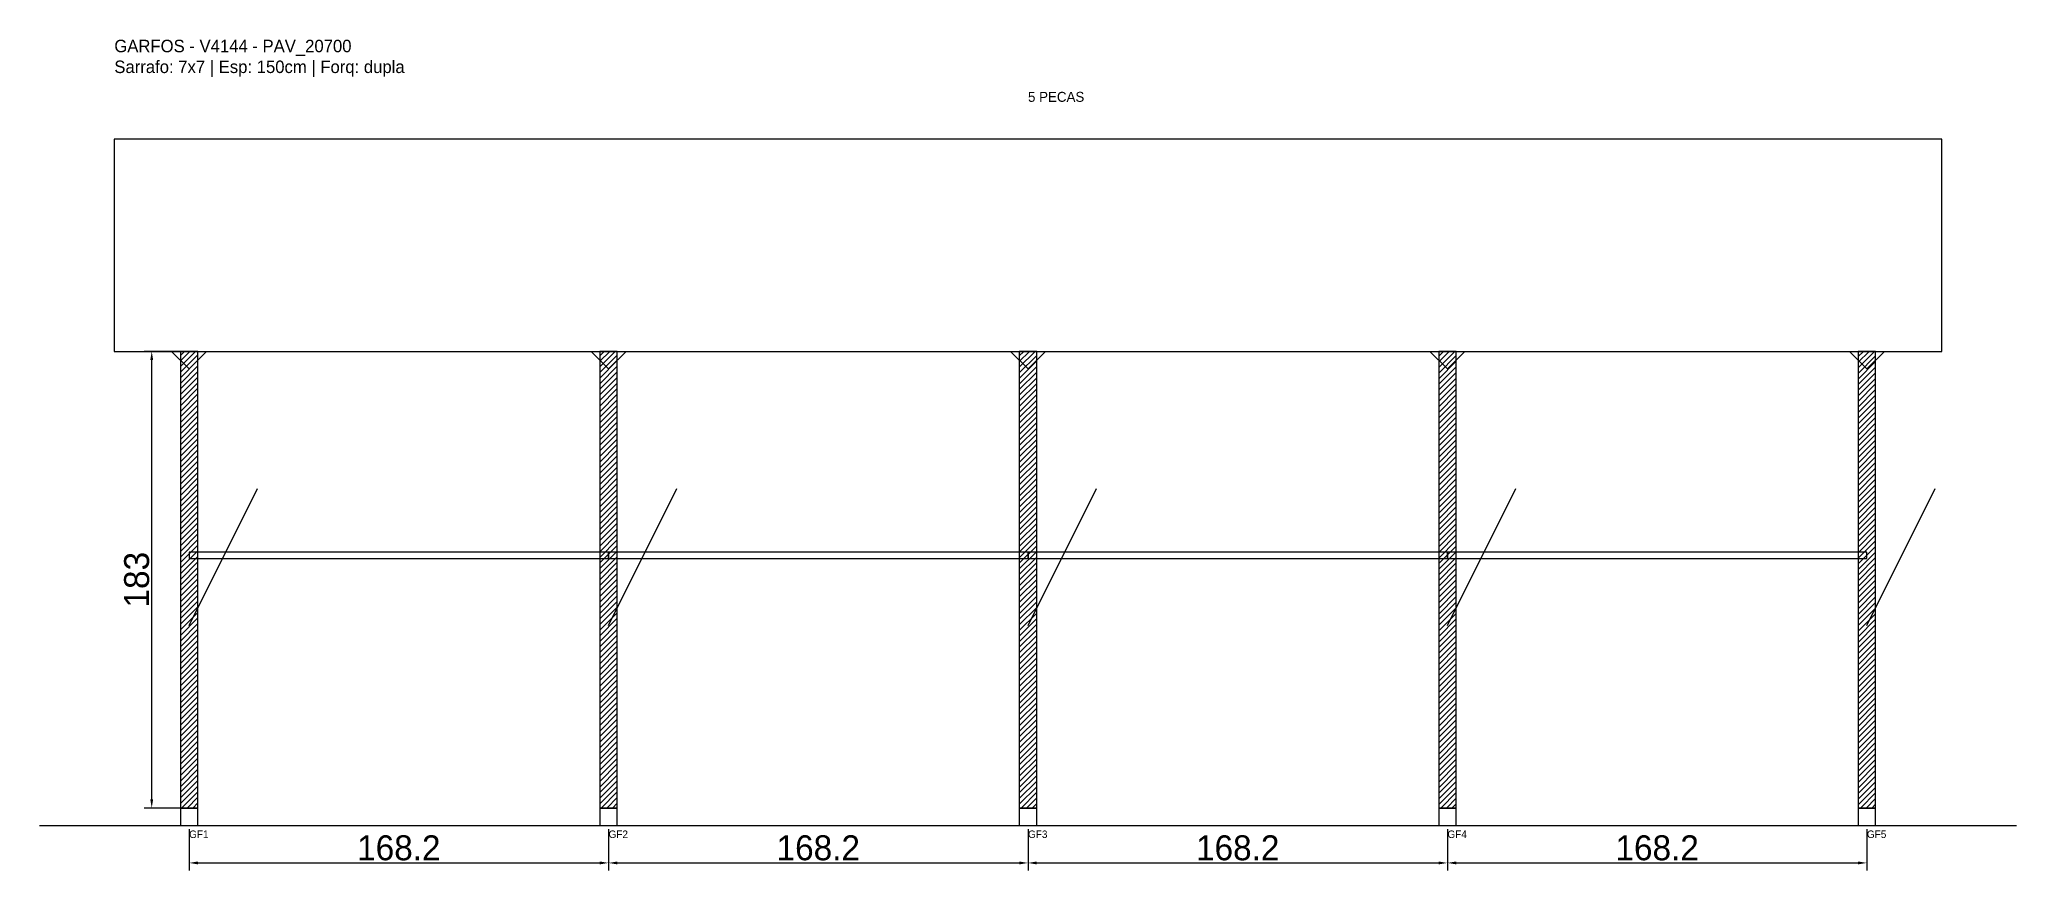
# Model space of a CAD drawing. Header units: metres. Extents: x -30 to 763, y -25 to 308.
import ezdxf

# ---------------------------------------------------------------- set-up
doc = ezdxf.new("R2010")
doc.units = ezdxf.units.M
for name, color, linetype in [('BARRA_ANCORAGEM', 1, 'Continuous'), ('COTA', 241, 'Continuous'), ('GARFOS OK', 3, 'Continuous'), ('NOME DA VIGA', 6, 'Continuous'), ('SARR_7x7', 40, 'Continuous'), ('TIRAS REESCORAMENTO', 252, 'Continuous'), ('VIGAS', 3, 'Continuous')]:
    doc.layers.add(name, color=color, linetype=linetype)
doc.dimstyles.new('EZ DXF', dxfattribs={"dimtxt": 10, "dimasz": 3.5, "dimexe": 3, "dimexo": 1.5, "dimgap": 1, "dimtad": 1, "dimdec": 1, "dimdsep": 46, "dimcen": 2.5, "dimazin": 3, "dimtfac": 1, "dimtmove": 0, "dimatfit": 3})

msp = doc.modelspace()

# ---------------------------------------------------------------- hatches: boundary and pattern name
at = {"layer": 'COTA'}
h = msp.add_hatch(dxfattribs=at)
h.set_pattern_fill('ANSI31', scale=0.5)
h.paths.add_polyline_path([(26.5, 0), (33.5, 0), (33.5, 183), (26.5, 183)])
h = msp.add_hatch(dxfattribs=at)
h.set_pattern_fill('ANSI31', scale=0.5)
h.paths.add_polyline_path([(194.75, 0), (201.75, 0), (201.75, 183), (194.75, 183)])
h = msp.add_hatch(dxfattribs=at)
h.set_pattern_fill('ANSI31', scale=0.5)
h.paths.add_polyline_path([(363, 0), (370, 0), (370, 183), (363, 183)])
h = msp.add_hatch(dxfattribs=at)
h.set_pattern_fill('ANSI31', scale=0.5)
h.paths.add_polyline_path([(531.25, 0), (538.25, 0), (538.25, 183), (531.25, 183)])
h = msp.add_hatch(dxfattribs=at)
h.set_pattern_fill('ANSI31', scale=0.5)
h.paths.add_polyline_path([(699.5, 0), (706.5, 0), (706.5, 183), (699.5, 183)])

# ---------------------------------------------------------------- linework, layer by layer
at = {"layer": 'BARRA_ANCORAGEM'}
for p, q in [((30, 73.2), (57.45, 128.1)), ((198.25, 73.2), (225.7, 128.1)), ((366.5, 73.2), (393.95, 128.1)), ((534.75, 73.2), (562.2, 128.1)), ((703, 73.2), (730.45, 128.1))]:
    msp.add_line(p, q, dxfattribs=at)
at = {"layer": 'GARFOS OK'}
for p, q in [((30, 176), (23, 183)), ((23, 183), (37, 183)), ((30, 176), (37, 183)), ((198.25, 176), (191.25, 183)), ((191.25, 183), (205.25, 183)), ((198.25, 176), (205.25, 183)), ((366.5, 176), (359.5, 183)), ((359.5, 183), (373.5, 183)), ((366.5, 176), (373.5, 183)), ((534.75, 176), (527.75, 183)), ((527.75, 183), (541.75, 183)), ((534.75, 176), (541.75, 183)), ((703, 176), (696, 183)), ((696, 183), (710, 183)), ((703, 176), (710, 183))]:
    msp.add_line(p, q, dxfattribs=at)
at = {"layer": 'GARFOS OK', "linetype": 'CONTINUOUS'}
msp.add_line((-30, -7), (763, -7), dxfattribs=at)
at = {"layer": 'GARFOS OK'}
for points in [[(26.5, 0), (33.5, 0), (33.5, 183), (26.5, 183), (26.5, 0)], [(194.75, 0), (201.75, 0), (201.75, 183), (194.75, 183), (194.75, 0)], [(363, 0), (370, 0), (370, 183), (363, 183), (363, 0)], [(531.25, 0), (538.25, 0), (538.25, 183), (531.25, 183), (531.25, 0)], [(699.5, 0), (706.5, 0), (706.5, 183), (699.5, 183), (699.5, 0)]]:
    msp.add_lwpolyline(points, dxfattribs=at)
at = {"layer": 'SARR_7x7'}
for points in [[(26.5, -7), (33.5, -7), (33.5, 0), (26.5, 0), (26.5, -7)], [(194.75, -7), (201.75, -7), (201.75, 0), (194.75, 0), (194.75, -7)], [(363, -7), (370, -7), (370, 0), (363, 0), (363, -7)], [(531.25, -7), (538.25, -7), (538.25, 0), (531.25, 0), (531.25, -7)], [(699.5, -7), (706.5, -7), (706.5, 0), (699.5, 0), (699.5, -7)]]:
    msp.add_lwpolyline(points, dxfattribs=at)
at = {"layer": 'TIRAS REESCORAMENTO'}
for points in [[(30, 100), (198.25, 100), (198.25, 102.5), (30, 102.5), (30, 100)], [(198.25, 100), (366.5, 100), (366.5, 102.5), (198.25, 102.5), (198.25, 100)], [(366.5, 100), (534.75, 100), (534.75, 102.5), (366.5, 102.5), (366.5, 100)], [(534.75, 100), (703, 100), (703, 102.5), (534.75, 102.5), (534.75, 100)]]:
    msp.add_lwpolyline(points, dxfattribs=at)
at = {"layer": 'VIGAS'}
msp.add_lwpolyline([(0, 183), (733, 183), (733, 268), (0, 268), (0, 183)], dxfattribs=at)

# ---------------------------------------------------------------- texts
at = {"layer": 'NOME DA VIGA'}
for s, height, p in [('5 PECAS', 4, (366.5, 283)), ('GF1', 3, (30, -12)), ('GF2', 3, (198.25, -12)), ('GF3', 3, (366.5, -12)), ('GF4', 3, (534.75, -12)), ('GF5', 3, (703, -12))]:
    msp.add_text(s, height=height, dxfattribs=at).set_placement(p)
at = {"layer": 'NOME DA VIGA', "insert": (0, 293), "char_height": 5, "attachment_point": 7}
msp.add_mtext('GARFOS - V4144 - PAV_20700\\PSarrafo: 7x7 | Esp: 150cm | Forq: dupla', dxfattribs=at)

# ---------------------------------------------------------------- dimensions: what is measured, and where the dimension line sits
at = {"layer": 'COTA'}
msp.add_linear_dim(base=(15, 0), p1=(30, 0), p2=(30, 183), angle=90, dimstyle='EZ DXF', dxfattribs=at).render()
for base, p1, p2 in [((30, -22), (30, -7), (198.25, -7)), ((198.25, -22), (198.25, -7), (366.5, -7)), ((366.5, -22), (366.5, -7), (534.75, -7)), ((534.75, -22), (534.75, -7), (703, -7))]:
    msp.add_linear_dim(base=base, p1=p1, p2=p2, dimstyle='EZ DXF', dxfattribs=at).render()

doc.saveas('drawing.dxf')
